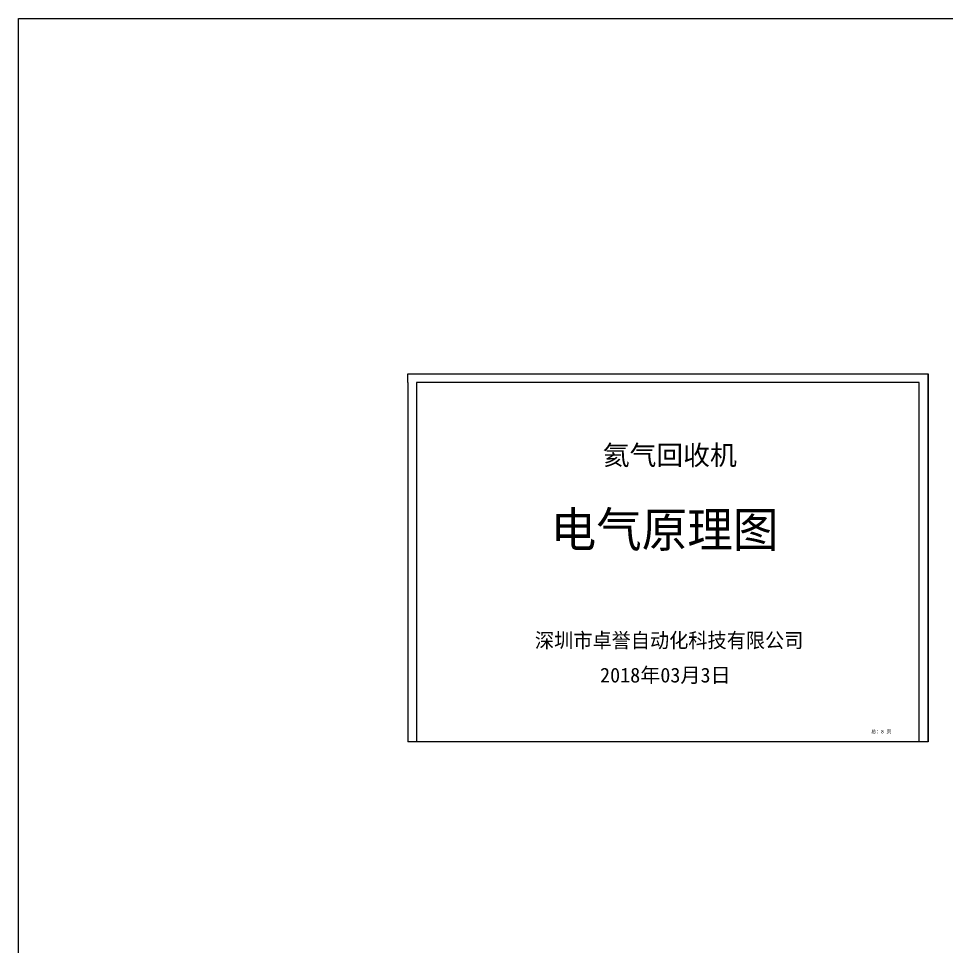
# Model space of a CAD drawing. Extents: x -21176 to 41123, y 80777 to 162275.
# Drawn here: x 38336 to 38866, y 81635 to 82164 of the extents above; entities that cross this region are included whole.
import ezdxf

# ---------------------------------------------------------------- set-up
doc = ezdxf.new("R2010")
doc.units = 0
doc.header["$MEASUREMENT"] = 0
doc.layers.add('电气图内容', color=7, linetype='Continuous')

msp = doc.modelspace()

# ---------------------------------------------------------------- linework, layer by layer
at = {"linetype": 'ByBlock'}
for p, q in [((38558.59, 81961.617, 550.938), (38855.59, 81961.617, 550.938)), ((38558.59, 81956.617, 550.938), (38558.59, 81961.617, 550.938)), ((38855.59, 81961.617, 550.938), (38855.59, 81751.617, 550.938)), ((38855.59, 81751.617, 550.938), (38855.59, 81961.617, 550.938)), ((38558.59, 81956.617, 550.938), (38558.59, 81771.617, 550.938)), ((38563.59, 81956.617, 550.938), (38563.59, 81751.617, 550.938)), ((38558.59, 81771.617, 550.938), (38558.59, 81751.617, 550.938)), ((38855.59, 81751.617, 550.938), (38558.59, 81751.617, 550.938))]:
    msp.add_line(p, q, dxfattribs=at)
at = {"color": 0, "lineweight": -2, "elevation": 550.938}
msp.add_lwpolyline([(38336.418, 82164.377), (39914.271, 82164.377), (39914.271, 81013.737), (38336.418, 81013.737)], close=True, dxfattribs=at)
at = {"linetype": 'ByBlock', "elevation": 550.938}
for points in [[(38850.59, 81956.617), (38563.59, 81956.617)], [(38850.59, 81751.617), (38850.59, 81956.617)]]:
    msp.add_lwpolyline(points, dxfattribs=at)

# ---------------------------------------------------------------- texts
at = {"color": 3, "lineweight": 211, "insert": (38640.174, 81882.776, 550.938), "char_height": 20, "width": 931.67889, "attachment_point": 1}
msp.add_mtext('{\\C256;电气原理图}', dxfattribs=at)
at = {"color": 0, "lineweight": -2, "insert": (38823.17, 81758.491, 550.938), "char_height": 2, "width": 26.30292, "attachment_point": 1}
msp.add_mtext('{\\f宋体|b0|i0|c134|p2;总：}8 {\\f宋体|b0|i0|c134|p2;页}', dxfattribs=at)
at = {"layer": '电气图内容', "color": 7, "attachment_point": 1}
for s, insert, char_height in [('{\\f宋体|b0|i0|c134|p2;氦气回收机}', (38669.863, 81920.83, 550.938), 11.2266), ('{\\C256;深圳市卓誉自动化科技有限公司}', (38631.187, 81813.786, 550.938), 8.41995), ('{\\fKaiTi_GB2312|b0|i0|c134|p49;\\C256;2018\\fSimSun|b0|i0|c134|p2;年\\fKaiTi_GB2312|b0|i0|c134|p49;03\\fSimSun|b0|i0|c134|p2;月\\fKaiTi_GB2312|b0|i0|c134|p49;3\\fSimSun|b0|i0|c134|p2;日}', (38668.376, 81793.924, 550.938), 8.41995)]:
    msp.add_mtext(s, dxfattribs=dict(at, insert=insert, char_height=char_height))

doc.saveas('drawing.dxf')
